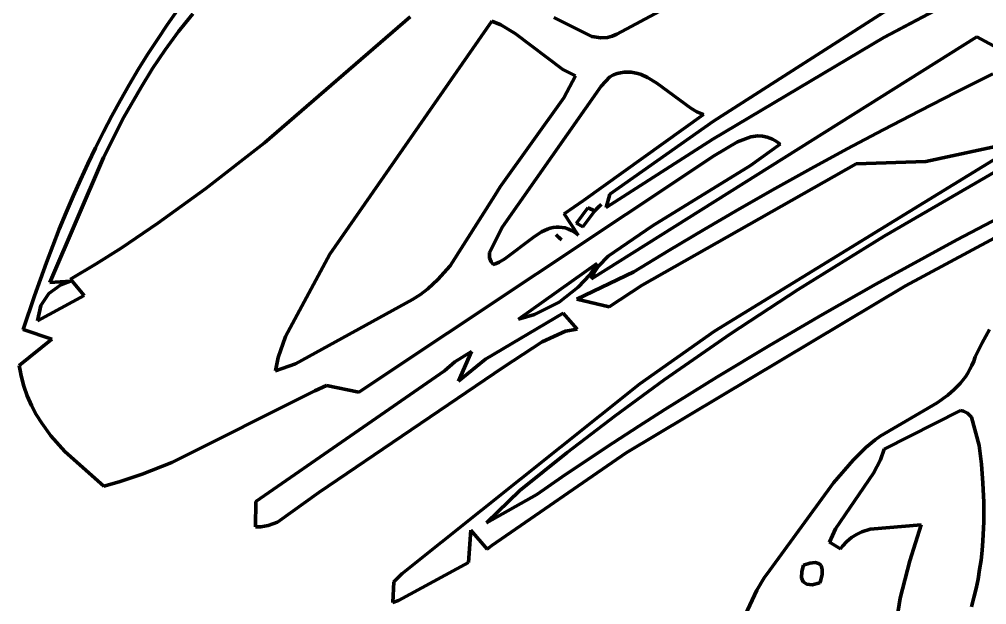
# Model space of a CAD drawing. Header units: millimetres. Extents: x 0 to 10.4, y 0 to 8.6.
# Drawn here: x 2.823 to 4.078, y 1.24 to 2 of the extents above; entities that cross this region are included whole.
import ezdxf

# ---------------------------------------------------------------- set-up
doc = ezdxf.new("R2010")
doc.units = ezdxf.units.MM
doc.layers.add('color#010101ff', color=7, linetype='CONTINUOUS', lineweight=100)
doc.layers.add('color#ffffffff', color=7, linetype='CONTINUOUS', lineweight=100)

msp = doc.modelspace()

# ---------------------------------------------------------------- linework, layer by layer
at = {"layer": 'color#010101ff'}
for p, q in [((3.9442, 1.9758), (4.1717, 2.0973)), ((3.5977, 1.9802), (3.6978, 2.0341)), ((3.0146, 1.9925), (3.0279, 2.0113)), ((3.96, 2.019), (3.7231, 1.8672)), ((3.0476, 2.0066), (3.0383, 1.9952)), ((3.1405, 1.8392), (3.3298, 2.0028)), ((3.4358, 1.997), (3.2256, 1.6949)), ((3.4475, 1.9923), (3.4358, 1.997)), ((3.5159, 2.002), (3.5652, 1.9772)), ((3.0017, 1.9734), (3.0146, 1.9925)), ((3.0293, 1.9836), (3.012, 1.96)), ((3.0383, 1.9952), (3.0293, 1.9836)), ((3.466, 1.9812), (3.4475, 1.9923)), ((2.9891, 1.954), (3.0017, 1.9734)), ((3.5278, 1.9343), (3.466, 1.9812)), ((4.0649, 1.9766), (3.5648, 1.6629)), ((3.5652, 1.9772), (3.5769, 1.9754)), ((3.5769, 1.9754), (3.5858, 1.976)), ((3.5858, 1.976), (3.5917, 1.9776)), ((3.5917, 1.9776), (3.5977, 1.9802)), ((3.7223, 1.8442), (3.9442, 1.9758)), ((4.0969, 1.9593), (4.0649, 1.9766)), ((3.012, 1.96), (2.9956, 1.9356)), ((2.977, 1.9344), (2.9891, 1.954)), ((2.9652, 1.9145), (2.977, 1.9344)), ((2.9956, 1.9356), (2.9801, 1.9107)), ((3.544, 1.9262), (3.5278, 1.9343)), ((3.529, 1.8975), (3.544, 1.9262)), ((3.5886, 1.9251), (3.5775, 1.9129)), ((3.5934, 1.9274), (3.5886, 1.9251)), ((3.5982, 1.9291), (3.5934, 1.9274)), ((3.6028, 1.9302), (3.5982, 1.9291)), ((3.6074, 1.9309), (3.6028, 1.9302)), ((3.6119, 1.9311), (3.6074, 1.9309)), ((3.6163, 1.9308), (3.6119, 1.9311)), ((3.6207, 1.9302), (3.6163, 1.9308)), ((3.625, 1.9291), (3.6207, 1.9302)), ((3.6293, 1.9278), (3.625, 1.9291)), ((3.6376, 1.9241), (3.6293, 1.9278)), ((3.6499, 1.9168), (3.6376, 1.9241)), ((4.0382, 1.9051), (4.0858, 1.9289)), ((2.9538, 1.8944), (2.9652, 1.9145)), ((2.9801, 1.9107), (2.9584, 1.8724)), ((3.5775, 1.9129), (3.4495, 1.73)), ((3.6937, 1.8842), (3.6499, 1.9168)), ((3.4463, 1.7819), (3.529, 1.8975)), ((3.9908, 1.8809), (4.0382, 1.9051)), ((2.9427, 1.8741), (2.9538, 1.8944)), ((3.7018, 1.8795), (3.6937, 1.8842)), ((2.9584, 1.8724), (2.9317, 1.82)), ((2.9319, 1.8536), (2.9427, 1.8741)), ((3.5545, 1.7644), (3.7101, 1.8758)), ((3.7101, 1.8758), (3.7018, 1.8795)), ((3.9436, 1.8563), (3.9908, 1.8809)), ((3.7231, 1.8672), (3.5889, 1.7727)), ((2.9215, 1.8329), (2.9319, 1.8536)), ((3.7717, 1.8471), (3.7545, 1.8405)), ((3.7807, 1.8482), (3.7717, 1.8471)), ((3.7868, 1.8479), (3.7807, 1.8482)), ((3.7931, 1.8465), (3.7868, 1.8479)), ((3.7996, 1.8439), (3.7931, 1.8465)), ((3.8966, 1.8313), (3.9436, 1.8563)), ((2.9115, 1.8121), (2.9215, 1.8329)), ((3.0647, 1.78), (3.1405, 1.8392)), ((3.5842, 1.7554), (3.7223, 1.8442)), ((3.7545, 1.8405), (3.7246, 1.8227)), ((3.7712, 1.81), (3.8097, 1.8377)), ((3.803, 1.8422), (3.7996, 1.8439)), ((3.8063, 1.8401), (3.803, 1.8422)), ((3.8097, 1.8377), (3.8063, 1.8401)), ((4.1075, 1.8385), (3.9988, 1.8152)), ((2.9317, 1.82), (2.8622, 1.6578)), ((3.7246, 1.8227), (3.2631, 1.5158)), ((3.7246, 1.5946), (4.1109, 1.8317)), ((3.8499, 1.8059), (3.8966, 1.8313)), ((2.9018, 1.7911), (2.9115, 1.8121)), ((3.9084, 1.8118), (3.6306, 1.6543)), ((3.644, 1.7317), (3.7712, 1.81)), ((3.9988, 1.8152), (3.9084, 1.8118)), ((4.1036, 1.8101), (3.9447, 1.7181)), ((3.8033, 1.78), (3.8499, 1.8059)), ((2.8923, 1.7699), (2.9018, 1.7911)), ((4.0388, 1.7132), (4.1798, 1.7875)), ((2.8832, 1.7486), (2.8923, 1.7699)), ((3.0024, 1.7349), (3.0647, 1.78)), ((3.3816, 1.6797), (3.4395, 1.7709)), ((3.4395, 1.7709), (3.4463, 1.7819)), ((3.5889, 1.7727), (3.5842, 1.7554)), ((3.757, 1.7537), (3.8033, 1.78)), ((3.5294, 1.7469), (3.5545, 1.7644)), ((3.5757, 1.7576), (3.5691, 1.7511)), ((3.5738, 1.7558), (3.5773, 1.7592)), ((3.5773, 1.7592), (3.5757, 1.7576)), ((2.8744, 1.7272), (2.8832, 1.7486)), ((3.5475, 1.7195), (3.5294, 1.7469)), ((3.5601, 1.7549), (3.5456, 1.7351)), ((3.5536, 1.7303), (3.5691, 1.7511)), ((3.5691, 1.7511), (3.5601, 1.7549)), ((3.5691, 1.7511), (3.5738, 1.7558)), ((3.711, 1.7269), (3.757, 1.7537)), ((2.9546, 1.7027), (3.0024, 1.7349)), ((3.5456, 1.7351), (3.5536, 1.7303)), ((4.1253, 1.7361), (3.9724, 1.6534)), ((2.8577, 1.684), (2.8744, 1.7272)), ((3.4495, 1.73), (3.4325, 1.6969)), ((3.4893, 1.7164), (3.5003, 1.7235)), ((3.5003, 1.7235), (3.5077, 1.727)), ((3.5077, 1.727), (3.5115, 1.7283)), ((3.5115, 1.7283), (3.5153, 1.7292)), ((3.5153, 1.7292), (3.5191, 1.7298)), ((3.5191, 1.7298), (3.523, 1.7299)), ((3.5192, 1.7197), (3.5232, 1.7161)), ((3.526, 1.7135), (3.5192, 1.7197)), ((3.523, 1.7299), (3.527, 1.7295)), ((3.527, 1.7295), (3.531, 1.7287)), ((3.531, 1.7287), (3.535, 1.7273)), ((3.535, 1.7273), (3.5391, 1.7253)), ((3.5391, 1.7253), (3.5433, 1.7227)), ((3.5433, 1.7227), (3.5475, 1.7195)), ((3.5865, 1.6922), (3.644, 1.7317)), ((3.6652, 1.6996), (3.711, 1.7269)), ((3.4527, 1.6886), (3.4893, 1.7164)), ((3.5232, 1.7161), (3.526, 1.7135)), ((3.9447, 1.7181), (3.8332, 1.6489)), ((3.934, 1.6557), (4.0388, 1.7132)), ((2.9221, 1.6821), (2.9546, 1.7027)), ((3.2256, 1.6949), (3.1678, 1.5878)), ((3.4325, 1.6969), (3.4328, 1.69)), ((3.6197, 1.6718), (3.6652, 1.6996)), ((2.8421, 1.6405), (2.8577, 1.684)), ((2.8891, 1.6623), (2.9221, 1.6821)), ((3.4328, 1.69), (3.435, 1.6848)), ((3.435, 1.6848), (3.4376, 1.6814)), ((3.4376, 1.6814), (3.4414, 1.6827)), ((3.4414, 1.6827), (3.4452, 1.6844)), ((3.4452, 1.6844), (3.4527, 1.6886)), ((3.4701, 1.6102), (3.5721, 1.6826)), ((3.5721, 1.6826), (3.5626, 1.6681)), ((3.574, 1.6792), (3.5865, 1.6922)), ((3.3658, 1.6619), (3.3816, 1.6797)), ((3.546, 1.6364), (3.6197, 1.6718)), ((3.5648, 1.6629), (3.568, 1.6699)), ((3.568, 1.6699), (3.574, 1.6792)), ((2.8622, 1.6578), (2.889, 1.6596)), ((2.889, 1.6596), (2.8764, 1.6548)), ((2.9066, 1.6409), (2.8891, 1.6623)), ((3.3525, 1.6498), (3.3658, 1.6619)), ((3.5626, 1.6681), (3.5478, 1.6517)), ((2.8764, 1.6548), (2.8607, 1.6437)), ((3.343, 1.6425), (3.3525, 1.6498)), ((3.5478, 1.6517), (3.523, 1.6324)), ((3.6306, 1.6543), (3.5881, 1.6263)), ((3.9724, 1.6534), (3.6099, 1.4367)), ((3.8332, 1.6489), (3.7455, 1.5913)), ((3.8647, 1.6164), (3.934, 1.6557)), ((2.8276, 1.5968), (2.8421, 1.6405)), ((2.846, 1.6083), (2.9066, 1.6409)), ((2.8607, 1.6437), (2.8506, 1.6282)), ((3.181, 1.5525), (3.3327, 1.6358)), ((3.3327, 1.6358), (3.343, 1.6425)), ((3.523, 1.6324), (3.4909, 1.6164)), ((3.5881, 1.6263), (3.546, 1.6364)), ((2.8506, 1.6282), (2.846, 1.6083)), ((3.4276, 1.5584), (3.5281, 1.6182)), ((3.4909, 1.6164), (3.4701, 1.6102)), ((3.5281, 1.6182), (3.5463, 1.5975)), ((3.7959, 1.5762), (3.8647, 1.6164)), ((2.8649, 1.5846), (2.8276, 1.5968)), ((3.5314, 1.5946), (3.5009, 1.5809)), ((3.5463, 1.5975), (3.5314, 1.5946)), ((3.6279, 1.5265), (3.7246, 1.5946)), ((4.0717, 1.5795), (4.0814, 1.597)), ((2.8226, 1.5504), (2.8649, 1.5846)), ((3.1678, 1.5878), (3.1585, 1.5604)), ((3.7455, 1.5913), (3.6593, 1.5315)), ((3.5009, 1.5809), (3.4506, 1.548)), ((3.7277, 1.5351), (3.7959, 1.5762)), ((4.0629, 1.5615), (4.0717, 1.5795)), ((3.1585, 1.5604), (3.1548, 1.5433)), ((3.3876, 1.5549), (3.4093, 1.5685)), ((3.4093, 1.5685), (3.3926, 1.53)), ((3.3926, 1.53), (3.4276, 1.5584)), ((4.0609, 1.5558), (4.0629, 1.5615)), ((2.8236, 1.5435), (2.8226, 1.5504)), ((3.1548, 1.5433), (3.181, 1.5525)), ((3.4506, 1.548), (3.2114, 1.3854)), ((3.3741, 1.5432), (3.3876, 1.5549)), ((4.0532, 1.5404), (4.056, 1.5453)), ((4.056, 1.5453), (4.0586, 1.5504)), ((4.0586, 1.5504), (4.0609, 1.5558)), ((2.8249, 1.5367), (2.8236, 1.5435)), ((2.8283, 1.5235), (2.8249, 1.5367)), ((3.1293, 1.3737), (3.3741, 1.5432)), ((3.6593, 1.5315), (3.5958, 1.485)), ((3.6601, 1.493), (3.7277, 1.5351)), ((4.0432, 1.527), (4.0501, 1.5357)), ((4.0501, 1.5357), (4.0532, 1.5404)), ((2.8328, 1.5108), (2.8283, 1.5235)), ((3.2213, 1.5241), (3.2059, 1.5172)), ((3.2631, 1.5158), (3.2213, 1.5241)), ((3.3187, 1.2799), (3.6279, 1.5265)), ((4.0271, 1.5116), (4.0355, 1.519)), ((4.0355, 1.519), (4.0432, 1.527)), ((2.8382, 1.4985), (2.8328, 1.5108)), ((3.2059, 1.5172), (3.0203, 1.4244)), ((4.0134, 1.5016), (4.0271, 1.5116)), ((2.8445, 1.4867), (2.8382, 1.4985)), ((3.9393, 1.4584), (4.0134, 1.5016)), ((2.8516, 1.4753), (2.8445, 1.4867)), ((3.5958, 1.485), (3.5333, 1.4371)), ((3.6265, 1.4716), (3.6601, 1.493)), ((4.0436, 1.4919), (3.9448, 1.4416)), ((4.0478, 1.4909), (4.0436, 1.4919)), ((4.053, 1.4884), (4.0478, 1.4909)), ((4.058, 1.4832), (4.053, 1.4884)), ((4.068, 1.4463), (4.058, 1.4832)), ((2.8636, 1.459), (2.8516, 1.4753)), ((3.5931, 1.4498), (3.6265, 1.4716)), ((2.8815, 1.4387), (2.8636, 1.459)), ((3.933, 1.4537), (3.9393, 1.4584)), ((3.5599, 1.4278), (3.5931, 1.4498)), ((3.9043, 1.4274), (3.921, 1.4436)), ((3.921, 1.4436), (3.933, 1.4537)), ((4.0708, 1.4221), (4.068, 1.4463)), ((2.9322, 1.3937), (2.8815, 1.4387)), ((3.6099, 1.4367), (3.4357, 1.3167)), ((3.5333, 1.4371), (3.4719, 1.3878)), ((3.9448, 1.4416), (3.9398, 1.4278)), ((3.0203, 1.4244), (2.9819, 1.409)), ((3.5269, 1.4055), (3.5599, 1.4278)), ((3.879, 1.398), (3.9043, 1.4274)), ((3.9398, 1.4278), (3.9309, 1.4106)), ((4.0728, 1.3975), (4.0708, 1.4221)), ((2.9819, 1.409), (2.9523, 1.3992)), ((3.9309, 1.4106), (3.8817, 1.3384)), ((2.9523, 1.3992), (2.9322, 1.3937)), ((3.4941, 1.3828), (3.5269, 1.4055)), ((3.7963, 1.2846), (3.879, 1.398)), ((4.0739, 1.3726), (4.0728, 1.3975)), ((3.2114, 1.3854), (3.1576, 1.347)), ((3.4719, 1.3878), (3.4288, 1.3458)), ((3.4288, 1.3458), (3.4941, 1.3828)), ((3.1291, 1.341), (3.1293, 1.3737)), ((4.074, 1.3475), (4.0739, 1.3726)), ((3.1576, 1.347), (3.1456, 1.3426)), ((3.9265, 1.3376), (3.9929, 1.3434)), ((3.9929, 1.3434), (3.9779, 1.2968)), ((4.0728, 1.3225), (4.074, 1.3475)), ((3.1359, 1.341), (3.1291, 1.341)), ((3.1456, 1.3426), (3.1359, 1.341)), ((3.4084, 1.3366), (3.4056, 1.2946)), ((3.4298, 1.3119), (3.4084, 1.3366)), ((3.8817, 1.3384), (3.8738, 1.3207)), ((3.9025, 1.3268), (3.9089, 1.3309)), ((3.9089, 1.3309), (3.9157, 1.3341)), ((3.9157, 1.3341), (3.9265, 1.3376)), ((3.8738, 1.3207), (3.8882, 1.3124)), ((3.8908, 1.3158), (3.8964, 1.3219)), ((3.8964, 1.3219), (3.9025, 1.3268)), ((4.0718, 1.31), (4.0728, 1.3225)), ((3.4357, 1.3167), (3.4298, 1.3119)), ((3.8882, 1.3124), (3.8908, 1.3158)), ((4.0704, 1.2976), (4.0718, 1.31)), ((3.4056, 1.2946), (3.3147, 1.2453)), ((3.8483, 1.2938), (3.8399, 1.2911)), ((3.855, 1.2945), (3.8483, 1.2938)), ((3.8599, 1.2934), (3.855, 1.2945)), ((3.863, 1.2904), (3.8599, 1.2934)), ((3.9779, 1.2968), (3.9656, 1.2482)), ((4.0686, 1.2853), (4.0704, 1.2976)), ((3.7891, 1.2746), (3.7963, 1.2846)), ((3.8378, 1.2828), (3.8374, 1.2747)), ((3.8399, 1.2911), (3.8378, 1.2828)), ((3.8644, 1.2856), (3.863, 1.2904)), ((3.8641, 1.2789), (3.8644, 1.2856)), ((4.0665, 1.273), (4.0686, 1.2853)), ((3.3074, 1.2425), (3.3083, 1.2693)), ((3.3083, 1.2693), (3.3187, 1.2799)), ((3.7795, 1.2586), (3.7891, 1.2746)), ((3.8374, 1.2747), (3.8396, 1.2692)), ((3.8396, 1.2692), (3.8442, 1.2662)), ((3.8514, 1.2657), (3.8611, 1.2679)), ((3.8611, 1.2679), (3.8619, 1.2703)), ((3.8619, 1.2703), (3.8641, 1.2789)), ((4.064, 1.2609), (4.0665, 1.273)), ((3.7421, 1.1794), (3.7795, 1.2586)), ((3.8442, 1.2662), (3.8514, 1.2657)), ((4.0611, 1.2489), (4.064, 1.2609)), ((3.3147, 1.2453), (3.3074, 1.2425)), ((3.9656, 1.2482), (3.9617, 1.2236)), ((4.0578, 1.237), (4.0611, 1.2489))]:
    msp.add_line(p, q, dxfattribs=at)
at = {"layer": 'color#ffffffff'}
for p, q in [((4.1717, 2.0973), (3.9442, 1.9758)), ((3.6978, 2.0341), (3.5977, 1.9802)), ((3.0279, 2.0113), (3.0146, 1.9925)), ((3.7231, 1.8672), (3.96, 2.019)), ((3.0383, 1.9952), (3.0476, 2.0066)), ((3.3298, 2.0028), (3.1405, 1.8392)), ((3.2256, 1.6949), (3.4358, 1.997)), ((3.4358, 1.997), (3.4475, 1.9923)), ((3.5652, 1.9772), (3.5159, 2.002)), ((3.0146, 1.9925), (3.0017, 1.9734)), ((3.012, 1.96), (3.0293, 1.9836)), ((3.0293, 1.9836), (3.0383, 1.9952)), ((3.4475, 1.9923), (3.466, 1.9812)), ((3.0017, 1.9734), (2.9891, 1.954)), ((3.466, 1.9812), (3.5278, 1.9343)), ((3.5648, 1.6629), (4.0649, 1.9766)), ((3.5769, 1.9754), (3.5652, 1.9772)), ((3.5858, 1.976), (3.5769, 1.9754)), ((3.5917, 1.9776), (3.5858, 1.976)), ((3.5977, 1.9802), (3.5917, 1.9776)), ((3.9442, 1.9758), (3.7223, 1.8442)), ((4.0649, 1.9766), (4.0969, 1.9593)), ((2.9956, 1.9356), (3.012, 1.96)), ((2.9891, 1.954), (2.977, 1.9344)), ((2.977, 1.9344), (2.9652, 1.9145)), ((2.9801, 1.9107), (2.9956, 1.9356)), ((3.5278, 1.9343), (3.544, 1.9262)), ((3.544, 1.9262), (3.529, 1.8975)), ((3.5775, 1.9129), (3.5886, 1.9251)), ((3.5886, 1.9251), (3.5934, 1.9274)), ((3.5934, 1.9274), (3.5982, 1.9291)), ((3.5982, 1.9291), (3.6028, 1.9302)), ((3.6028, 1.9302), (3.6074, 1.9309)), ((3.6074, 1.9309), (3.6119, 1.9311)), ((3.6119, 1.9311), (3.6163, 1.9308)), ((3.6163, 1.9308), (3.6207, 1.9302)), ((3.6207, 1.9302), (3.625, 1.9291)), ((3.625, 1.9291), (3.6293, 1.9278)), ((3.6293, 1.9278), (3.6376, 1.9241)), ((3.6376, 1.9241), (3.6499, 1.9168)), ((4.0858, 1.9289), (4.0382, 1.9051)), ((2.9652, 1.9145), (2.9538, 1.8944)), ((2.9584, 1.8724), (2.9801, 1.9107)), ((3.4495, 1.73), (3.5775, 1.9129)), ((3.6499, 1.9168), (3.6937, 1.8842)), ((3.529, 1.8975), (3.4463, 1.7819)), ((4.0382, 1.9051), (3.9908, 1.8809)), ((2.9538, 1.8944), (2.9427, 1.8741)), ((3.6937, 1.8842), (3.7018, 1.8795)), ((2.9317, 1.82), (2.9584, 1.8724)), ((2.9427, 1.8741), (2.9319, 1.8536)), ((3.7101, 1.8758), (3.5545, 1.7644)), ((3.7018, 1.8795), (3.7101, 1.8758)), ((3.9908, 1.8809), (3.9436, 1.8563)), ((3.5889, 1.7727), (3.7231, 1.8672)), ((2.9319, 1.8536), (2.9215, 1.8329)), ((3.7545, 1.8405), (3.7717, 1.8471)), ((3.7717, 1.8471), (3.7807, 1.8482)), ((3.7807, 1.8482), (3.7868, 1.8479)), ((3.7868, 1.8479), (3.7931, 1.8465)), ((3.7931, 1.8465), (3.7996, 1.8439)), ((3.9436, 1.8563), (3.8966, 1.8313)), ((2.9215, 1.8329), (2.9115, 1.8121)), ((3.1405, 1.8392), (3.0647, 1.78)), ((3.7223, 1.8442), (3.5842, 1.7554)), ((3.7246, 1.8227), (3.7545, 1.8405)), ((3.8097, 1.8377), (3.7712, 1.81)), ((3.7996, 1.8439), (3.803, 1.8422)), ((3.803, 1.8422), (3.8063, 1.8401)), ((3.8063, 1.8401), (3.8097, 1.8377)), ((3.9988, 1.8152), (4.1075, 1.8385)), ((2.8622, 1.6578), (2.9317, 1.82)), ((3.2631, 1.5158), (3.7246, 1.8227)), ((4.1109, 1.8317), (3.7246, 1.5946)), ((3.8966, 1.8313), (3.8499, 1.8059)), ((2.9115, 1.8121), (2.9018, 1.7911)), ((3.6306, 1.6543), (3.9084, 1.8118)), ((3.7712, 1.81), (3.644, 1.7317)), ((3.9084, 1.8118), (3.9988, 1.8152)), ((3.9447, 1.7181), (4.1036, 1.8101)), ((3.8499, 1.8059), (3.8033, 1.78)), ((2.9018, 1.7911), (2.8923, 1.7699)), ((4.1798, 1.7875), (4.0388, 1.7132)), ((2.8923, 1.7699), (2.8832, 1.7486)), ((3.0647, 1.78), (3.0024, 1.7349)), ((3.4395, 1.7709), (3.3816, 1.6797)), ((3.4463, 1.7819), (3.4395, 1.7709)), ((3.5842, 1.7554), (3.5889, 1.7727)), ((3.8033, 1.78), (3.757, 1.7537)), ((3.5545, 1.7644), (3.5294, 1.7469)), ((3.5691, 1.7511), (3.5757, 1.7576)), ((3.5773, 1.7592), (3.5738, 1.7558)), ((3.5757, 1.7576), (3.5773, 1.7592)), ((2.8832, 1.7486), (2.8744, 1.7272)), ((3.5294, 1.7469), (3.5475, 1.7195)), ((3.5456, 1.7351), (3.5601, 1.7549)), ((3.5691, 1.7511), (3.5536, 1.7303)), ((3.5601, 1.7549), (3.5691, 1.7511)), ((3.5738, 1.7558), (3.5691, 1.7511)), ((3.757, 1.7537), (3.711, 1.7269)), ((3.0024, 1.7349), (2.9546, 1.7027)), ((3.5536, 1.7303), (3.5456, 1.7351)), ((3.9724, 1.6534), (4.1253, 1.7361)), ((2.8744, 1.7272), (2.8577, 1.684)), ((3.4325, 1.6969), (3.4495, 1.73)), ((3.5003, 1.7235), (3.4893, 1.7164)), ((3.5077, 1.727), (3.5003, 1.7235)), ((3.5115, 1.7283), (3.5077, 1.727)), ((3.5153, 1.7292), (3.5115, 1.7283)), ((3.5191, 1.7298), (3.5153, 1.7292)), ((3.523, 1.7299), (3.5191, 1.7298)), ((3.5192, 1.7197), (3.526, 1.7135)), ((3.5232, 1.7161), (3.5192, 1.7197)), ((3.527, 1.7295), (3.523, 1.7299)), ((3.531, 1.7287), (3.527, 1.7295)), ((3.535, 1.7273), (3.531, 1.7287)), ((3.5391, 1.7253), (3.535, 1.7273)), ((3.5433, 1.7227), (3.5391, 1.7253)), ((3.5475, 1.7195), (3.5433, 1.7227)), ((3.644, 1.7317), (3.5865, 1.6922)), ((3.711, 1.7269), (3.6652, 1.6996)), ((3.4893, 1.7164), (3.4527, 1.6886)), ((3.526, 1.7135), (3.5232, 1.7161)), ((3.8332, 1.6489), (3.9447, 1.7181)), ((4.0388, 1.7132), (3.934, 1.6557)), ((2.9546, 1.7027), (2.9221, 1.6821)), ((3.1678, 1.5878), (3.2256, 1.6949)), ((3.4328, 1.69), (3.4325, 1.6969)), ((3.6652, 1.6996), (3.6197, 1.6718)), ((2.8577, 1.684), (2.8421, 1.6405)), ((2.9221, 1.6821), (2.8891, 1.6623)), ((3.435, 1.6848), (3.4328, 1.69)), ((3.4376, 1.6814), (3.435, 1.6848)), ((3.4414, 1.6827), (3.4376, 1.6814)), ((3.4452, 1.6844), (3.4414, 1.6827)), ((3.4527, 1.6886), (3.4452, 1.6844)), ((3.5721, 1.6826), (3.4701, 1.6102)), ((3.5626, 1.6681), (3.5721, 1.6826)), ((3.5865, 1.6922), (3.574, 1.6792)), ((3.3816, 1.6797), (3.3658, 1.6619)), ((3.6197, 1.6718), (3.546, 1.6364)), ((3.568, 1.6699), (3.5648, 1.6629)), ((3.574, 1.6792), (3.568, 1.6699)), ((2.889, 1.6596), (2.8622, 1.6578)), ((2.8764, 1.6548), (2.889, 1.6596)), ((2.8891, 1.6623), (2.9066, 1.6409)), ((3.3658, 1.6619), (3.3525, 1.6498)), ((3.5478, 1.6517), (3.5626, 1.6681)), ((2.8607, 1.6437), (2.8764, 1.6548)), ((3.3525, 1.6498), (3.343, 1.6425)), ((3.523, 1.6324), (3.5478, 1.6517)), ((3.5881, 1.6263), (3.6306, 1.6543)), ((3.6099, 1.4367), (3.9724, 1.6534)), ((3.7455, 1.5913), (3.8332, 1.6489)), ((3.934, 1.6557), (3.8647, 1.6164)), ((2.8421, 1.6405), (2.8276, 1.5968)), ((2.9066, 1.6409), (2.846, 1.6083)), ((2.8506, 1.6282), (2.8607, 1.6437)), ((3.3327, 1.6358), (3.181, 1.5525)), ((3.343, 1.6425), (3.3327, 1.6358)), ((3.4909, 1.6164), (3.523, 1.6324)), ((3.546, 1.6364), (3.5881, 1.6263)), ((2.846, 1.6083), (2.8506, 1.6282)), ((3.5281, 1.6182), (3.4276, 1.5584)), ((3.4701, 1.6102), (3.4909, 1.6164)), ((3.5463, 1.5975), (3.5281, 1.6182)), ((3.8647, 1.6164), (3.7959, 1.5762)), ((2.8276, 1.5968), (2.8649, 1.5846)), ((3.5009, 1.5809), (3.5314, 1.5946)), ((3.5314, 1.5946), (3.5463, 1.5975)), ((3.7246, 1.5946), (3.6279, 1.5265)), ((4.0814, 1.597), (4.0717, 1.5795)), ((2.8649, 1.5846), (2.8226, 1.5504)), ((3.1585, 1.5604), (3.1678, 1.5878)), ((3.6593, 1.5315), (3.7455, 1.5913)), ((3.4506, 1.548), (3.5009, 1.5809)), ((3.7959, 1.5762), (3.7277, 1.5351)), ((4.0717, 1.5795), (4.0629, 1.5615)), ((3.1548, 1.5433), (3.1585, 1.5604)), ((3.4093, 1.5685), (3.3876, 1.5549)), ((3.3926, 1.53), (3.4093, 1.5685)), ((3.4276, 1.5584), (3.3926, 1.53)), ((4.0629, 1.5615), (4.0609, 1.5558)), ((2.8226, 1.5504), (2.8236, 1.5435)), ((3.181, 1.5525), (3.1548, 1.5433)), ((3.2114, 1.3854), (3.4506, 1.548)), ((3.3876, 1.5549), (3.3741, 1.5432)), ((4.056, 1.5453), (4.0532, 1.5404)), ((4.0586, 1.5504), (4.056, 1.5453)), ((4.0609, 1.5558), (4.0586, 1.5504)), ((2.8236, 1.5435), (2.8249, 1.5367)), ((2.8249, 1.5367), (2.8283, 1.5235)), ((3.3741, 1.5432), (3.1293, 1.3737)), ((3.5958, 1.485), (3.6593, 1.5315)), ((3.7277, 1.5351), (3.6601, 1.493)), ((4.0501, 1.5357), (4.0432, 1.527)), ((4.0532, 1.5404), (4.0501, 1.5357)), ((2.8283, 1.5235), (2.8328, 1.5108)), ((3.2059, 1.5172), (3.2213, 1.5241)), ((3.2213, 1.5241), (3.2631, 1.5158)), ((3.6279, 1.5265), (3.3187, 1.2799)), ((4.0355, 1.519), (4.0271, 1.5116)), ((4.0432, 1.527), (4.0355, 1.519)), ((2.8328, 1.5108), (2.8382, 1.4985)), ((3.0203, 1.4244), (3.2059, 1.5172)), ((4.0271, 1.5116), (4.0134, 1.5016)), ((2.8382, 1.4985), (2.8445, 1.4867)), ((4.0134, 1.5016), (3.9393, 1.4584)), ((2.8445, 1.4867), (2.8516, 1.4753)), ((3.5333, 1.4371), (3.5958, 1.485)), ((3.6601, 1.493), (3.6265, 1.4716)), ((3.9448, 1.4416), (4.0436, 1.4919)), ((4.0436, 1.4919), (4.0478, 1.4909)), ((4.0478, 1.4909), (4.053, 1.4884)), ((4.053, 1.4884), (4.058, 1.4832)), ((4.058, 1.4832), (4.068, 1.4463)), ((2.8516, 1.4753), (2.8636, 1.459)), ((3.6265, 1.4716), (3.5931, 1.4498)), ((2.8636, 1.459), (2.8815, 1.4387)), ((3.9393, 1.4584), (3.933, 1.4537)), ((3.5931, 1.4498), (3.5599, 1.4278)), ((3.921, 1.4436), (3.9043, 1.4274)), ((3.933, 1.4537), (3.921, 1.4436)), ((4.068, 1.4463), (4.0708, 1.4221)), ((2.8815, 1.4387), (2.9322, 1.3937)), ((3.4357, 1.3167), (3.6099, 1.4367)), ((3.4719, 1.3878), (3.5333, 1.4371)), ((3.9398, 1.4278), (3.9448, 1.4416)), ((2.9819, 1.409), (3.0203, 1.4244)), ((3.5599, 1.4278), (3.5269, 1.4055)), ((3.9043, 1.4274), (3.879, 1.398)), ((3.9309, 1.4106), (3.9398, 1.4278)), ((4.0708, 1.4221), (4.0728, 1.3975)), ((2.9523, 1.3992), (2.9819, 1.409)), ((3.8817, 1.3384), (3.9309, 1.4106)), ((2.9322, 1.3937), (2.9523, 1.3992)), ((3.5269, 1.4055), (3.4941, 1.3828)), ((3.879, 1.398), (3.7963, 1.2846)), ((4.0728, 1.3975), (4.0739, 1.3726)), ((3.1576, 1.347), (3.2114, 1.3854)), ((3.4288, 1.3458), (3.4719, 1.3878)), ((3.4941, 1.3828), (3.4288, 1.3458)), ((3.1293, 1.3737), (3.1291, 1.341)), ((4.0739, 1.3726), (4.074, 1.3475)), ((3.1456, 1.3426), (3.1576, 1.347)), ((3.9929, 1.3434), (3.9265, 1.3376)), ((3.9779, 1.2968), (3.9929, 1.3434)), ((4.074, 1.3475), (4.0728, 1.3225)), ((3.1291, 1.341), (3.1359, 1.341)), ((3.1359, 1.341), (3.1456, 1.3426)), ((3.4056, 1.2946), (3.4084, 1.3366)), ((3.4084, 1.3366), (3.4298, 1.3119)), ((3.8738, 1.3207), (3.8817, 1.3384)), ((3.9089, 1.3309), (3.9025, 1.3268)), ((3.9157, 1.3341), (3.9089, 1.3309)), ((3.9265, 1.3376), (3.9157, 1.3341)), ((3.8882, 1.3124), (3.8738, 1.3207)), ((3.8964, 1.3219), (3.8908, 1.3158)), ((3.9025, 1.3268), (3.8964, 1.3219)), ((4.0728, 1.3225), (4.0718, 1.31)), ((3.4298, 1.3119), (3.4357, 1.3167)), ((3.8908, 1.3158), (3.8882, 1.3124)), ((4.0718, 1.31), (4.0704, 1.2976)), ((3.3147, 1.2453), (3.4056, 1.2946)), ((3.8399, 1.2911), (3.8483, 1.2938)), ((3.8483, 1.2938), (3.855, 1.2945)), ((3.855, 1.2945), (3.8599, 1.2934)), ((3.8599, 1.2934), (3.863, 1.2904)), ((3.9656, 1.2482), (3.9779, 1.2968)), ((4.0704, 1.2976), (4.0686, 1.2853)), ((3.7963, 1.2846), (3.7891, 1.2746)), ((3.8374, 1.2747), (3.8378, 1.2828)), ((3.8378, 1.2828), (3.8399, 1.2911)), ((3.863, 1.2904), (3.8644, 1.2856)), ((3.8644, 1.2856), (3.8641, 1.2789)), ((4.0686, 1.2853), (4.0665, 1.273)), ((3.3083, 1.2693), (3.3074, 1.2425)), ((3.3187, 1.2799), (3.3083, 1.2693)), ((3.7891, 1.2746), (3.7795, 1.2586)), ((3.8396, 1.2692), (3.8374, 1.2747)), ((3.8442, 1.2662), (3.8396, 1.2692)), ((3.8611, 1.2679), (3.8514, 1.2657)), ((3.8619, 1.2703), (3.8611, 1.2679)), ((3.8641, 1.2789), (3.8619, 1.2703)), ((4.0665, 1.273), (4.064, 1.2609)), ((3.7795, 1.2586), (3.7421, 1.1794)), ((3.8514, 1.2657), (3.8442, 1.2662)), ((4.064, 1.2609), (4.0611, 1.2489)), ((3.3074, 1.2425), (3.3147, 1.2453)), ((3.9617, 1.2236), (3.9656, 1.2482)), ((4.0611, 1.2489), (4.0578, 1.237))]:
    msp.add_line(p, q, dxfattribs=at)

doc.saveas('drawing.dxf')
